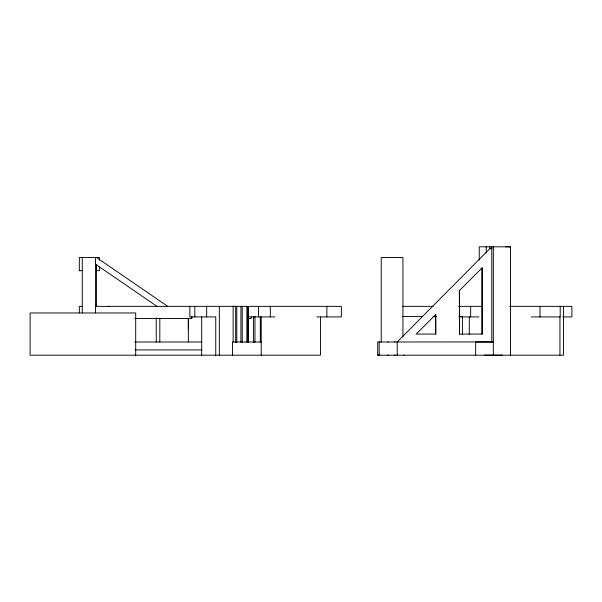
<?xml version="1.0" encoding="UTF-8"?>
<svg xmlns="http://www.w3.org/2000/svg" width="602" height="602" viewBox="0 0 602 602"><rect width="100%" height="100%" fill="white"/><g stroke="black" fill="none" stroke-linecap="round" stroke-linejoin="round"><path stroke-width="0.9" d="M96.455 306.365L96.455 264.865L96.455 270.697L99.39 270.697L99.39 267.175M459.394 290.593L459.484 334.072L459.394 290.593L482.097 267.815L482.097 334.057L482.097 267.815M475.648 355.195L475.648 341.996L493.331 341.959L493.331 246.82M484.181 355.195L493.331 355.157L493.331 341.959L377.695 341.996L377.695 355.195L563.51 355.195L563.51 306.365M188.351 329.64L188.381 318.458M247.904 341.996L247.934 306.365M134.72 318.458L191.647 318.458L192.076 316.923M232.771 306.365L235.849 306.365M247.896 318.706L251.162 318.458L251.162 316.923M377.695 355.195L379.885 355.172M505.68 246.82L510.549 246.82L510.549 355.195M387.635 341.996L388.019 342.004M395.032 342.004L394.649 341.996M403.611 355.195L404.077 355.195M510.549 246.82L479.23 246.82L479.23 260.019M82.271 270.697L79.329 270.697L79.329 257.498L99.39 257.498L99.39 260.139M82.271 306.365L79.329 306.365L79.329 312.874M95.47 306.365L341.387 306.365L341.387 316.923L316.878 316.923M402.753 306.365L433.056 306.365M458.664 306.365L482.699 306.365M509.789 306.365L571.9 306.365L571.9 316.923L562.81 316.923M108.277 306.365L109.654 306.365M402.753 316.562L422.551 316.562M433.056 316.562L436.54 316.562M458.829 316.562L462.396 316.562L462.396 334.215M249.363 316.923L274.994 316.923M459.529 316.923L479.026 316.923M531.37 316.923L560.206 316.923L560.206 306.365M435.728 334.072L416.215 334.072L435.728 314.515L435.728 334.072L435.637 314.515M459.394 334.072L482.097 334.057M134.78 341.996L201.7 341.996M261.215 341.996L232.44 341.996L232.44 355.195M135.111 349.92L201.685 349.92M379.877 341.996L379.192 341.996L379.192 355.172M493.331 355.157L502.489 355.195M96.455 257.498L167.747 306.365M95.47 264.188L157.002 306.365M188.313 318.458L188.388 341.996M489.923 246.82L489.93 248.603L397.192 341.996L397.282 355.172M559.943 316.69L559.943 355.195M539.979 306.365L539.979 316.923M491.789 246.82L491.796 341.966M486.205 246.82L486.205 252.975M470.659 306.365L470.659 316.923M469.282 316.923L469.282 334.659M402.941 336.864L402.941 257.498L381.224 257.498L381.224 342.049M326.878 306.365L326.878 316.923M320.445 316.923L320.445 355.195L30.1 355.195L30.1 312.965L135.691 312.965L135.691 355.195M270.306 306.365L270.306 316.923M261.215 316.923L261.215 355.195M260.305 316.524L260.305 342.395M258.454 306.365L258.454 316.923M254.962 316.524L254.962 342.395M253.404 316.524L253.404 342.395M248.34 306.365L248.34 342.395M246.88 306.365L246.88 342.395M242.23 306.365L242.23 342.395M240.913 306.365L240.913 342.395M236.789 306.365L236.789 342.395M235.653 306.365L235.653 342.395M233.155 306.207L233.155 341.996M219.331 306.365L219.331 355.195M215.757 355.195L215.757 316.923L189.856 316.923L189.856 306.365M206.667 306.365L206.667 316.923M201.7 316.923L201.685 355.195M194.822 306.365L194.822 316.923M191.647 316.923L191.647 318.458M159.816 318.571L159.816 342.049M156.249 317.856L156.249 342.132M96.455 264.541L96.455 270.697M95.47 257.498L95.47 312.874M82.271 257.498L82.271 312.874M490.013 248.603L491.789 248.603L489.93 248.603M387.635 355.195L388.019 355.195L387.635 355.195M395.16 355.195L394.649 355.195L395.16 355.195"/></g></svg>
